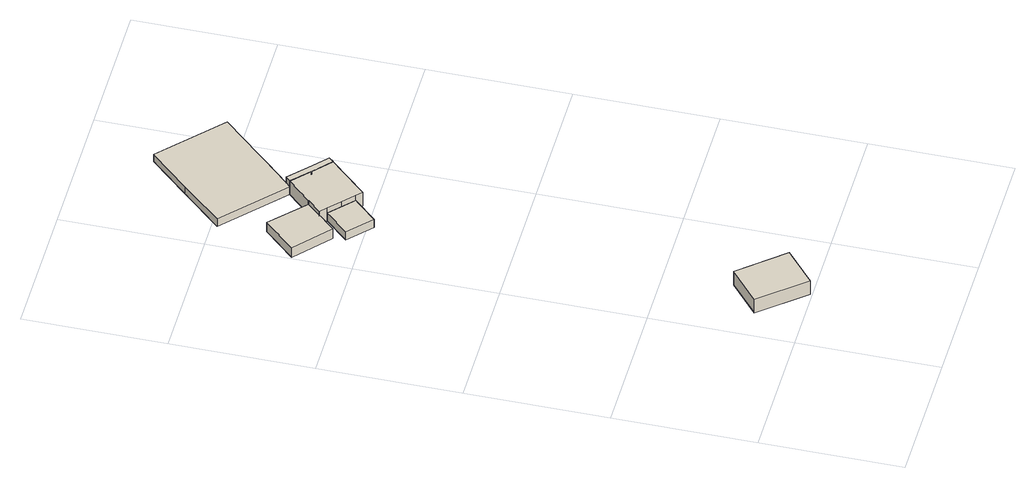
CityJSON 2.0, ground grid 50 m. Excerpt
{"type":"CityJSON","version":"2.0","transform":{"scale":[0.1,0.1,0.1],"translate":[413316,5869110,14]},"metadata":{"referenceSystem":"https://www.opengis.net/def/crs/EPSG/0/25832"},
"CityObjects":{
"building1":{"type":"Building","attributes":{"Gemeindeschluessel":"03454022","AbsoluteHoehe":"14.244","MittlereTraufHoehe":"19.357","Firsthoehe":"20.966","function":"31001_2000","roofType":"3100","measuredHeight":6.72},"address":[{"country":"Germany","locality":"Hilkenbrook"}],"geometry":[{"type":"MultiSurface","lod":"1","boundaries":[[[0,1,2,3]],[[4,5,6,7]],[[4,7,3,2]],[[5,4,2,1]],[[6,5,1,0]],[[7,6,0,3]]]}]},
"building2":{"type":"Building","attributes":{"Gemeindeschluessel":"03454033","BezugspunktDach":"4000","AbsoluteHoehe":"14.286","MittlereTraufHoehe":"17.786","Firsthoehe":"17.786","function":"31001_2720","measuredHeight":3.5},"address":[{"country":"Germany","locality":"Lorup"}],"geometry":[{"type":"MultiSurface","lod":"1","boundaries":[[[8,9,10,11]],[[12,13,14,15]],[[12,15,11,10]],[[13,12,10,9]],[[14,13,9,8]],[[15,14,8,11]]]}]},
"building3":{"type":"Building","attributes":{"Gemeindeschluessel":"03454033","AbsoluteHoehe":"14.066","MittlereTraufHoehe":"16.644","Firsthoehe":"19.271","function":"31001_2000","roofType":"3100","measuredHeight":5.21},"address":[{"country":"Germany","locality":"Lorup"}],"children":["building3-1","building3-2","building3-3"],"geometry":[{"type":"MultiSurface","lod":"1","boundaries":[[[16,17,18,19,20,21,22,23,24]],[[25,26,27,28,29,30,31,32,33]],[[25,33,24,23]],[[26,25,23,22]],[[27,26,22,21]],[[28,27,21,20]],[[29,28,20,19]],[[30,29,19,18]],[[32,31,17,16]],[[33,32,16,24]],[[31,30,18,17]]]}]},
"building3-1":{"type":"BuildingPart","attributes":{"AbsoluteHoehe":"14.066","MittlereTraufHoehe":"18.636","Firsthoehe":"23.545","roofType":"3100","measuredHeight":9.48},"parents":["building3"],"geometry":[{"type":"MultiSurface","lod":"1","boundaries":[[[34,35,36,37,38,39,40]],[[31,30,41,42,43,44,45]],[[39,46,47,48,45,40]],[[38,18,17,39]],[[41,30,38,37]],[[42,41,37,36]],[[43,42,36,35]],[[44,43,35,34]],[[40,49,50,34]],[[46,31,48,47]],[[18,30,31,17]],[[49,45,44,50]]]}]},
"building3-2":{"type":"BuildingPart","attributes":{"AbsoluteHoehe":"14.066","MittlereTraufHoehe":"18.241","Firsthoehe":"23.525","roofType":"3100","measuredHeight":9.46},"parents":["building3"],"geometry":[{"type":"MultiSurface","lod":"1","boundaries":[[[51,52,50,47,53,54,55,56,57,58,59]],[[60,61,62,63,64,32,48,44,65,66,67]],[[60,67,59,58]],[[61,60,58,57]],[[62,61,57,56]],[[55,68,69,56]],[[64,63,55,54]],[[32,64,54,53]],[[46,31,32,53]],[[49,45,48,47]],[[65,44,50,52]],[[66,65,52,51]],[[67,66,51,59]],[[68,63,62,69]],[[47,48,31,46]],[[50,44,45,49]]]}]},
"building3-3":{"type":"BuildingPart","attributes":{"AbsoluteHoehe":"14.066","MittlereTraufHoehe":"18.285","Firsthoehe":"18.285","roofType":"1000","measuredHeight":4.22},"parents":["building3"],"geometry":[{"type":"MultiSurface","lod":"1","boundaries":[[[70,69,68,71,72,73,74]],[[75,76,64,63,62,61,77]],[[75,77,74,73]],[[76,75,73,72]],[[64,76,72,71]],[[63,64,71,68]],[[61,62,69,70]],[[77,61,70,74]],[[62,63,68,69]]]}]}
},
"vertices":[
[112,164,62],[244,8,62],[361,108,62],[228,263,62],[361,108,2],[244,8,2],[112,164,2],[228,263,2],
[213,1479,38],[289,1560,38],[207,1636,38],[132,1555,38],[207,1636,3],[289,1560,3],[213,1479,3],[132,1555,3],
[305,1788,34],[306,1787,34],[321,1803,34],[399,1886,34],[435,1925,34],[564,2063,34],[352,2260,34],[223,2121,34],[95,1982,34],[223,2121,1],[352,2260,1],[564,2063,1],[435,1925,1],[399,1886,1],[321,1803,1],[306,1787,1],[305,1788,1],[95,1982,1],
[431,1672,61],[445,1688,61],[442,1691,61],[383,1745,61],[321,1803,61],[306,1787,61],[368,1729,61],[383,1745,1],[442,1691,1],[445,1688,1],[431,1672,1],[368,1729,1],[306,1787,60],[368,1730,60],[368,1730,1],[368,1729,60],[431,1672,60],
[289,1560,60],[309,1541,60],[305,1788,60],[228,1705,60],[228,1704,60],[184,1657,60],[185,1656,60],[207,1636,60],[247,1599,60],[207,1636,1],[185,1656,1],[184,1657,1],[228,1704,1],[228,1705,1],[309,1541,1],[289,1560,1],[247,1599,1],[228,1704,43],[184,1657,43],
[185,1656,43],[228,1705,43],[110,1817,43],[8,1707,43],[130,1598,43],[8,1707,1],[110,1817,1],[130,1598,1]
]}
